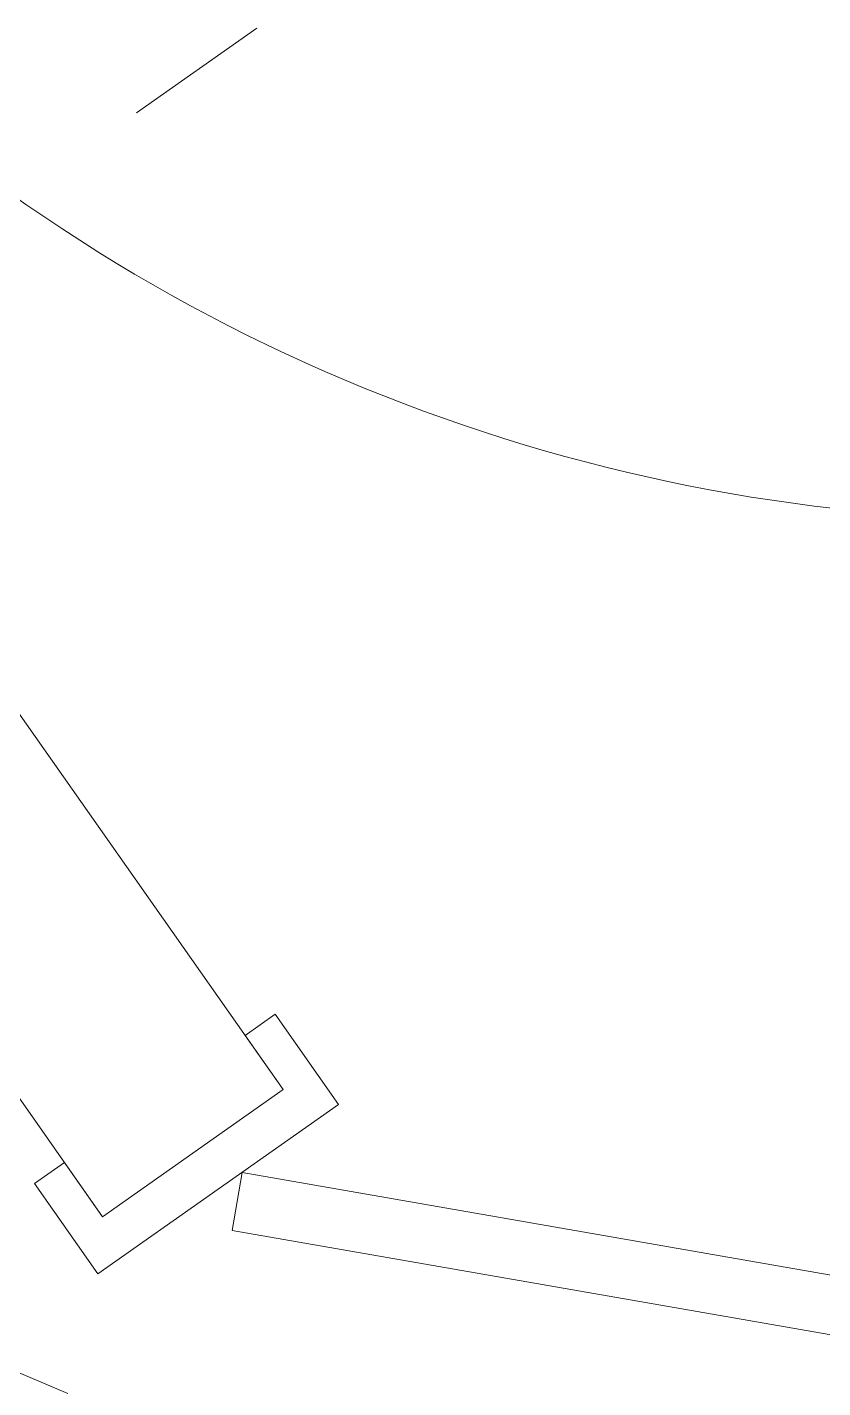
# Model space of a CAD drawing. Extents: x 274235 to 276654, y 142848 to 144425.
# Drawn here: x 276117.237 to 276117.778, y 143073.336 to 143074.26 of the extents above; entities that cross this region are included whole.
import ezdxf

# ---------------------------------------------------------------- set-up
doc = ezdxf.new("R2010")
doc.units = 0
doc.header["$LTSCALE"] = 1.5
for name, pattern in [('ACM-G-CENTER', [50.800000000000004, 31.75, -6.350000000000001, 6.350000000000001, -6.350000000000001]), ('Hidden 1_16_', [2.3812499999999996, 1.5875, -0.7937499999999998]), ('Hidden 1_32_', [1.3890625, 0.7937500000000002, -0.5953125])]:
    doc.linetypes.add(name, pattern=pattern)
doc.layers.get('0').update_dxf_attribs({"linetype": 'CONTINUOUS', "lineweight": 0})
for name, color, linetype, lineweight in [('_ACM-A-DETL', 7, 'CONTINUOUS', 5), ('_ACM-A-DOOR', 1, 'CONTINUOUS', 5), ('_ACM-A-GRID', 3, 'CONTINUOUS', 5), ('_ACM-A-WALL-FULL', 6, 'CONTINUOUS', 13)]:
    doc.layers.add(name, color=color, linetype=linetype, lineweight=lineweight)

# ---------------------------------------------------------------- blocks, each defined once
blk = doc.blocks.new('ACM_Door-Regular-Single - 1323_1200_ S-2217205-F5_Working')
at = {"layer": '_ACM-A-DOOR'}
blk.add_arc((579.9999999999928, -20.00000000000006), 1200.000000000001, 180.0000000000001, 269.9999999999997, dxfattribs=at)
blk = doc.blocks.new('ACM_Door-Regular-Single-45D - 0923_800_ S-45-2486668-F5_Working')
at = {"layer": '_ACM-A-DOOR'}
for p, q in [((419.9999999999919, 99.99999999999999), (494.9999999999919, 99.99999999999999)), ((419.9999999999896, -99.99999999999999), (419.9999999999919, 99.99999999999999)), ((494.9999999999919, 99.99999999999999), (494.9999999999919, 74.99999999999999)), ((449.9999999999899, 74.99999999999999), (449.9999999999899, -74.99999999999999)), ((494.9999999999919, 74.99999999999999), (449.9999999999899, 74.99999999999999)), ((-193.9090327718665, -577.3404902775944), (391.7157287525134, 8.284271247444705)), ((419.9999999999918, -20.00000000000209), (391.7157287525134, 8.284271247444638)), ((419.9999999999918, -20.00000000000209), (-165.331761003769, -605.3317610044207)), ((449.9999999999905, -74.99999999999999), (494.9999999999938, -74.99999999999999)), ((494.9999999999938, -74.99999999999999), (494.9999999999938, -99.99999999999999)), ((494.9999999999938, -99.99999999999999), (419.9999999999896, -99.99999999999999))]:
    blk.add_line(p, q, dxfattribs=at)
blk = doc.blocks.new('5f0512')
at = {"layer": '_ACM-A-DETL', "linetype": 'Hidden 1_32_'}
blk.add_arc((-129126.9536411413, -64761.59144460852), 29999.99999999997, 279.9453333635652, 350.0510387107539, dxfattribs=at)
at = {"layer": '_ACM-A-DETL', "linetype": 'Hidden 1_16_'}
blk.add_arc((-125008.2733860678, -84008.34096142533), 750.0000000000987, 45, 164.4937802568201, dxfattribs=at)
at = {"layer": '_ACM-A-GRID', "linetype": 'ACM-G-CENTER'}
blk.add_line((-159431.5794705858, -116924.1770981264), (-105974.3069626391, -63466.90459016978), dxfattribs=at)
at = {"layer": '_ACM-A-WALL-FULL', "lineweight": 18}
for p, q in [((-124712.6365517043, -83053.76231652929), (-125384.3879938315, -82382.01087440178)), ((-125022.2367093011, -82956.29419328831), (-124818.7025688823, -83159.8283337073)), ((-124818.7025688823, -83159.8283337073), (-124712.6365517043, -83053.76231652929))]:
    blk.add_line(p, q, dxfattribs=at)
at = {"layer": '_ACM-A-DOOR'}
for name, p, rotation in [('ACM_Door-Regular-Single - 1323_1200_ S-2217205-F5_Working', (-124907.0909165309, -81798.64777992305), 44.99999999999364), ('ACM_Door-Regular-Single-45D - 0923_800_ S-45-2486668-F5_Working', (-124447.4715087592, -83424.99337665236), 134.9999999999938)]:
    blk.add_blockref(name, p, dxfattribs=dict(at, rotation=rotation))

msp = doc.modelspace()

# ---------------------------------------------------------------- block references
at = {"xscale": 0.0009999999999999994, "yscale": 0.001, "zscale": 0.001, "rotation": 350.1075696352769}
msp.add_blockref('5f0512', (276254.5380815538, 143133.931731411), dxfattribs=at)

doc.saveas('drawing.dxf')
